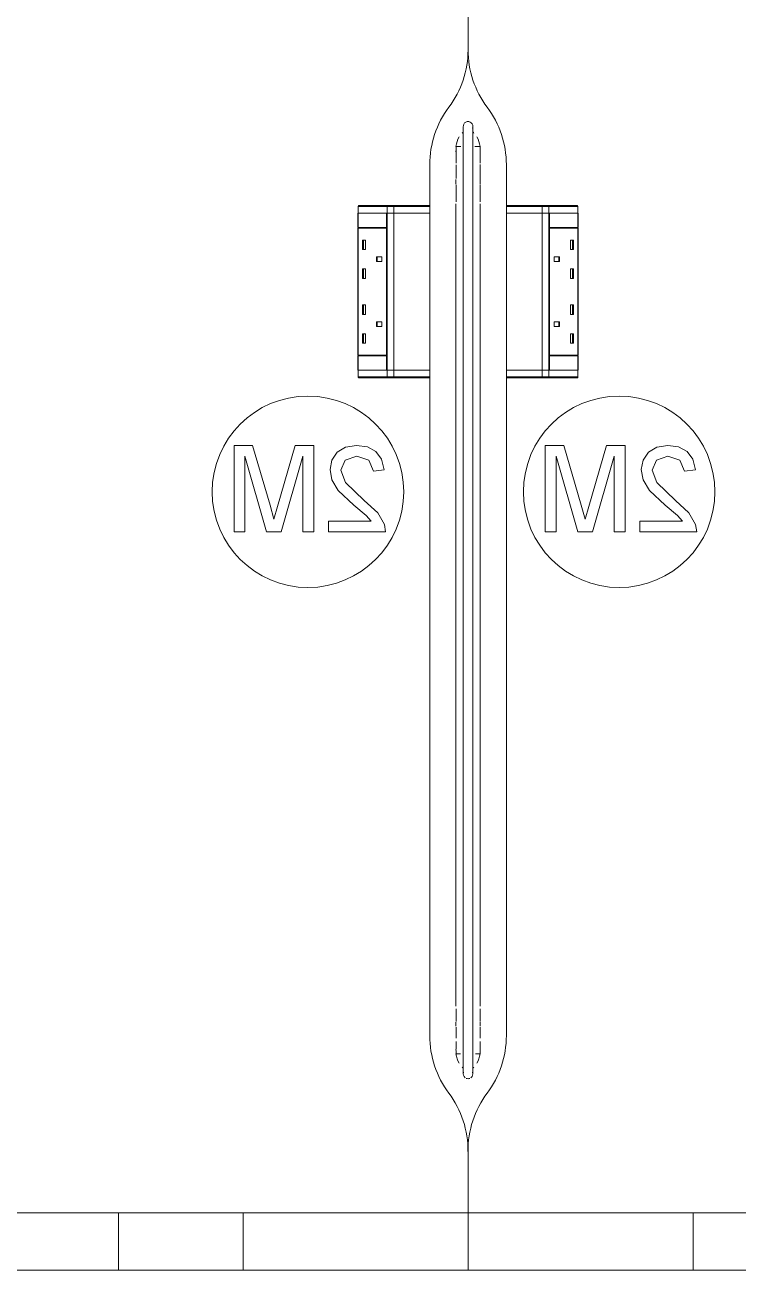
# Model space of a CAD drawing. Header units: millimetres. Extents: x 79795 to 317870, y -36033 to 97293.
# Drawn here: x 201013 to 201758, y 30008 to 31309 of the extents above; entities that cross this region are included whole.
import ezdxf

# ---------------------------------------------------------------- set-up
doc = ezdxf.new("R2010")
doc.units = ezdxf.units.MM
doc.header["$MEASUREMENT"] = 0
doc.layers.add('I-FURN', color=8, linetype='CONTINUOUS', lineweight=9)

msp = doc.modelspace()

# ---------------------------------------------------------------- linework, layer by layer
at = {"layer": 'I-FURN'}
for p, q in [((201475.8, 31283.3), (201475.8, 31408.3)), ((201475.8, 31408.3), (201475.8, 31283.3)), ((201475.8, 31408.3), (201475.8, 31283.3)), ((201475.8, 31283.3), (201475.8, 31408.3)), ((201470.8, 31203.3), (201470.8, 31203.3)), ((201470.8, 31203.3), (201470.8, 31203.1)), ((201470.8, 31203.1), (201470.8, 31202.7)), ((201470.8, 31202.7), (201470.8, 31202.3)), ((201470.8, 31202.3), (201470.8, 31201.7)), ((201470.8, 31201.7), (201470.8, 31201)), ((201470.8, 31201), (201470.8, 31200.2)), ((201470.8, 31200.2), (201470.8, 31199.2)), ((201470.8, 31199.2), (201470.8, 31198.1)), ((201470.8, 31198.1), (201470.8, 31196.9)), ((201480.8, 31203.2), (201480.8, 31203.3)), ((201480.8, 31203.3), (201480.8, 31203.3)), ((201480.8, 31203), (201480.8, 31203.2)), ((201480.8, 31202.6), (201480.8, 31203)), ((201480.8, 31202.1), (201480.8, 31202.6)), ((201480.8, 31201.5), (201480.8, 31202.1)), ((201480.8, 31200.8), (201480.8, 31201.5)), ((201480.8, 31199.9), (201480.8, 31200.8)), ((201480.8, 31198.9), (201480.8, 31199.9)), ((201480.8, 31197.8), (201480.8, 31198.9)), ((201480.8, 31196.6), (201480.8, 31197.8)), ((201470.8, 31196.9), (201470.8, 31195.6)), ((201470.8, 31195.6), (201470.8, 31194.2)), ((201470.8, 31194.2), (201470.8, 31192.6)), ((201470.8, 31192.6), (201470.8, 31191)), ((201470.8, 31191), (201470.8, 31189.2)), ((201470.8, 31189.2), (201470.8, 31187.3)), ((201470.8, 31187.3), (201470.8, 31185.3)), ((201470.8, 31185.3), (201470.8, 31183.2)), ((201480.8, 31195.2), (201480.8, 31196.6)), ((201480.8, 31193.8), (201480.8, 31195.2)), ((201480.8, 31192.2), (201480.8, 31193.8)), ((201480.8, 31190.5), (201480.8, 31192.2)), ((201480.8, 31188.7), (201480.8, 31190.5)), ((201480.8, 31186.8), (201480.8, 31188.7)), ((201480.8, 31184.8), (201480.8, 31186.8)), ((201480.8, 31182.7), (201480.8, 31184.8)), ((201463.2, 31176.8), (201463.2, 31177.8)), ((201468.4, 31182.4), (201463.3, 31182.4)), ((201463.3, 31164.8), (201463.3, 31182.4)), ((201470.8, 31183.2), (201470.8, 31181.1)), ((201470.8, 31181.1), (201470.8, 31178.8)), ((201470.8, 31178.8), (201470.8, 31176.4)), ((201470.8, 31176.4), (201470.8, 31174)), ((201470.8, 31174), (201470.8, 31171.4)), ((201480.8, 31180.5), (201480.8, 31182.7)), ((201480.8, 31178.2), (201480.8, 31180.5)), ((201480.8, 31175.8), (201480.8, 31178.2)), ((201480.8, 31173.3), (201480.8, 31175.8)), ((201480.8, 31170.7), (201480.8, 31173.3)), ((201488.3, 31182.4), (201483, 31182.4)), ((201488.3, 31182.4), (201488.3, 31164.8)), ((201488.3, 31177.8), (201488.3, 31176.8)), ((201435.8, 31119.6), (201435.8, 31163.3)), ((201435.8, 31163.3), (201435.8, 31119.6)), ((201463.3, 31148.7), (201463.3, 31163)), ((201470.8, 31171.4), (201470.8, 31168.8)), ((201470.8, 31168.8), (201470.8, 31166.1)), ((201470.8, 31166.1), (201470.8, 31163.4)), ((201470.8, 31163.4), (201470.8, 31160.6)), ((201470.8, 31160.6), (201470.8, 31157.7)), ((201480.8, 31168.1), (201480.8, 31170.7)), ((201480.8, 31165.4), (201480.8, 31168.1)), ((201480.8, 31162.6), (201480.8, 31165.4)), ((201480.8, 31159.8), (201480.8, 31162.6)), ((201480.8, 31156.9), (201480.8, 31159.8)), ((201488.3, 31163.5), (201488.3, 31147.7)), ((201515.8, 31163.3), (201515.8, 31119.6)), ((201515.8, 31119.6), (201515.8, 31163.3)), ((201463.2, 31142.9), (201463.2, 31147.8)), ((201470.8, 31157.7), (201470.8, 31154.7)), ((201470.8, 31154.7), (201470.8, 31151.7)), ((201470.8, 31151.7), (201470.8, 31148.7)), ((201470.8, 31148.7), (201470.8, 31145.6)), ((201480.8, 31153.9), (201480.8, 31156.9)), ((201480.8, 31150.9), (201480.8, 31153.9)), ((201480.8, 31147.9), (201480.8, 31150.9)), ((201480.8, 31144.8), (201480.8, 31147.9)), ((201488.3, 31147.8), (201488.3, 31142.9)), ((201463.3, 31124.5), (201463.3, 31142.2)), ((201470.8, 31145.6), (201470.8, 31142.5)), ((201470.8, 31142.5), (201470.8, 31139.3)), ((201470.8, 31139.3), (201470.8, 31136.2)), ((201470.8, 31136.2), (201470.8, 31133)), ((201470.8, 31133), (201470.8, 31129.8)), ((201480.8, 31141.6), (201480.8, 31144.8)), ((201480.8, 31138.5), (201480.8, 31141.6)), ((201480.8, 31135.3), (201480.8, 31138.5)), ((201480.8, 31132.1), (201480.8, 31135.3)), ((201488.3, 31142.2), (201488.3, 31124.5)), ((201361.3, 31120.4), (201361.3, 31120.4)), ((201392.2, 31120.6), (201361.9, 31120.6)), ((201392.2, 31120.6), (201361.9, 31120.6)), ((201392.2, 31120.6), (201430.8, 31120.6)), ((201397.7, 31120.6), (201392.2, 31120.6)), ((201434.8, 31120.6), (201397.7, 31120.6)), ((201430.8, 31120.6), (201430.8, 31119.6)), ((201430.8, 31120.6), (201434.8, 31120.6)), ((201463.2, 30284.2), (201463.2, 31122.4)), ((201470.8, 31129.8), (201470.8, 31126.5)), ((201470.8, 31126.5), (201470.8, 31123.3)), ((201470.8, 31123.3), (201470.8, 31122.4)), ((201470.8, 31122.4), (201470.8, 30284.2)), ((201480.8, 31128.9), (201480.8, 31132.1)), ((201480.8, 31125.7), (201480.8, 31128.9)), ((201480.8, 31122.4), (201480.8, 31125.7)), ((201480.8, 30284.2), (201480.8, 31122.4)), ((201488.3, 31122.4), (201488.3, 30284.2)), ((201516.8, 31120.6), (201516.8, 31120.6)), ((201553.8, 31120.6), (201516.8, 31120.6)), ((201516.8, 31120.6), (201520.8, 31120.6)), ((201520.8, 31119.6), (201520.8, 31120.6)), ((201520.8, 31120.6), (201559.3, 31120.6)), ((201559.3, 31120.6), (201553.8, 31120.6)), ((201589.6, 31120.6), (201559.3, 31120.6)), ((201589.6, 31120.6), (201559.3, 31120.6)), ((201590.2, 31120.4), (201590.3, 31120.4)), ((201360.7, 31097.6), (201360.7, 31112.6)), ((201360.7, 31112.6), (201390.5, 31112.6)), ((201360.9, 31119.6), (201360.9, 31112.6)), ((201360.9, 31119.6), (201361.1, 31119.6)), ((201360.9, 31119.6), (201360.9, 31112.6)), ((201360.9, 31112.6), (201360.9, 31119.6)), ((201360.9, 31112.6), (201361.1, 31112.6)), ((201360.9, 31112.5), (201360.9, 30948.6)), ((201361.1, 31119.6), (201391.4, 31119.6)), ((201361.1, 31119.6), (201361.1, 31112.6)), ((201361.1, 31112.6), (201391.4, 31112.6)), ((201390.5, 31112.6), (201390.5, 31097.6)), ((201390.7, 31097.6), (201390.7, 31112.5)), ((201390.7, 31112.5), (201391.4, 31112.5)), ((201391.4, 31119.6), (201398.3, 31119.6)), ((201391.4, 31119.6), (201391.4, 31112.6)), ((201391.4, 31112.6), (201398.3, 31112.6)), ((201398.3, 31112.5), (201391.4, 31112.5)), ((201391.4, 31112.5), (201391.4, 30948.6)), ((201398.3, 31119.6), (201435.8, 31119.6)), ((201398.3, 31119.6), (201398.3, 31112.6)), ((201398.3, 31112.6), (201435.8, 31112.6)), ((201435.8, 31112.5), (201398.3, 31112.5)), ((201398.3, 31112.5), (201398.3, 30948.6)), ((201435.8, 31112.6), (201435.8, 31119.6)), ((201435.8, 31119.6), (201435.8, 31112.6)), ((201435.8, 30948.6), (201435.8, 31112.5)), ((201435.8, 31112.5), (201435.8, 30948.6)), ((201515.8, 31119.6), (201515.8, 31112.6)), ((201515.8, 31119.6), (201553.2, 31119.6)), ((201515.8, 31119.6), (201515.8, 31112.6)), ((201515.8, 31112.6), (201553.2, 31112.6)), ((201515.8, 31112.5), (201515.8, 30948.6)), ((201515.8, 30948.6), (201515.8, 31112.5)), ((201553.2, 31112.5), (201515.8, 31112.5)), ((201553.2, 31119.6), (201560.1, 31119.6)), ((201553.2, 31119.6), (201553.2, 31112.6)), ((201553.2, 31112.6), (201560.1, 31112.6)), ((201553.2, 30948.6), (201553.2, 31112.5)), ((201560.1, 31112.5), (201553.2, 31112.5)), ((201561, 31112.6), (201558.5, 31112.6)), ((201560.1, 31119.6), (201590.4, 31119.6)), ((201560.1, 31119.6), (201560.1, 31112.6)), ((201560.1, 31112.6), (201590.4, 31112.6)), ((201560.1, 30948.6), (201560.1, 31112.5)), ((201560.1, 31112.5), (201560.8, 31112.5)), ((201560.8, 31112.5), (201560.8, 31097.6)), ((201561, 31097.6), (201561, 31112.6)), ((201561, 31112.6), (201590.8, 31112.6)), ((201590.4, 31119.6), (201590.6, 31119.6)), ((201590.4, 31119.6), (201590.4, 31112.6)), ((201590.4, 31112.6), (201590.6, 31112.6)), ((201590.6, 31112.6), (201590.6, 31119.6)), ((201590.6, 31112.6), (201590.6, 31119.6)), ((201590.6, 31112.6), (201590.6, 31119.6)), ((201590.6, 30948.6), (201590.6, 31112.5)), ((201590.8, 31112.6), (201590.8, 31097.6)), ((201390.5, 31097.6), (201360.7, 31097.6)), ((201360.7, 31097.1), (201390.5, 31097.1)), ((201360.7, 30964.1), (201360.7, 31097.1)), ((201361.1, 31097.1), (201361.1, 31097.6)), ((201390.5, 31097.1), (201390.5, 30964.1)), ((201390.7, 30964.1), (201390.7, 31097.1)), ((201560.8, 31097.1), (201560.8, 30964.1)), ((201590.8, 31097.6), (201561, 31097.6)), ((201561, 30964.1), (201561, 31097.1)), ((201590.8, 31097.1), (201561, 31097.1)), ((201590.4, 31097.6), (201590.4, 31097.1)), ((201590.8, 31097.1), (201590.8, 30964.1)), ((201365.7, 31084.5), (201365.7, 31074.5)), ((201365.7, 31084.5), (201368.6, 31084.5)), ((201366.5, 31084.5), (201366.5, 31074.5)), ((201368.6, 31084.5), (201368.6, 31074.5)), ((201585.8, 31084.5), (201582.9, 31084.5)), ((201582.9, 31074.5), (201582.9, 31084.5)), ((201585, 31074.5), (201585, 31084.5)), ((201585.8, 31074.5), (201585.8, 31084.5)), ((201365.7, 31074.5), (201368.6, 31074.5)), ((201585.8, 31074.5), (201582.9, 31074.5)), ((201380.1, 31067), (201380.1, 31062)), ((201385.8, 31067), (201380.1, 31067)), ((201380.1, 31062), (201385.8, 31062)), ((201380.8, 31067), (201380.8, 31062)), ((201385.8, 31062), (201385.8, 31067)), ((201571.4, 31067), (201565.7, 31067)), ((201565.7, 31062), (201565.7, 31067)), ((201571.4, 31062), (201565.7, 31062)), ((201570.7, 31062), (201570.7, 31067)), ((201571.4, 31062), (201571.4, 31067)), ((201365.7, 31054.5), (201365.7, 31044.5)), ((201365.7, 31054.5), (201368.6, 31054.5)), ((201365.7, 31044.5), (201368.6, 31044.5)), ((201366.5, 31054.5), (201366.5, 31044.5)), ((201368.6, 31054.5), (201368.6, 31044.5)), ((201585.8, 31054.5), (201582.9, 31054.5)), ((201582.9, 31044.5), (201582.9, 31054.5)), ((201585.8, 31044.5), (201582.9, 31044.5)), ((201585, 31044.5), (201585, 31054.5)), ((201585.8, 31044.5), (201585.8, 31054.5)), ((201365.7, 31016.7), (201365.7, 31006.7)), ((201365.7, 31016.7), (201368.6, 31016.7)), ((201366.5, 31016.7), (201366.5, 31006.7)), ((201368.6, 31016.7), (201368.6, 31006.7)), ((201585.8, 31016.7), (201582.9, 31016.7)), ((201582.9, 31006.7), (201582.9, 31016.7)), ((201585, 31006.7), (201585, 31016.7)), ((201585.8, 31006.7), (201585.8, 31016.7)), ((201365.7, 31006.7), (201368.6, 31006.7)), ((201585.8, 31006.7), (201582.9, 31006.7)), ((201380.1, 30999.2), (201380.1, 30994.2)), ((201380.1, 30999.2), (201385.8, 30999.2)), ((201380.1, 30994.2), (201385.8, 30994.2)), ((201380.8, 30999.2), (201380.8, 30994.2)), ((201385.8, 30999.2), (201385.8, 30994.2)), ((201565.7, 30999.2), (201565.7, 30994.2)), ((201571.4, 30999.2), (201565.7, 30999.2)), ((201565.7, 30994.2), (201571.4, 30994.2)), ((201570.7, 30994.2), (201570.7, 30999.2)), ((201571.4, 30994.2), (201571.4, 30999.2)), ((201365.7, 30986.7), (201365.7, 30976.7)), ((201365.7, 30986.7), (201368.6, 30986.7)), ((201365.7, 30976.7), (201368.6, 30976.7)), ((201366.5, 30986.7), (201366.5, 30976.7)), ((201368.6, 30986.7), (201368.6, 30976.7)), ((201585.8, 30986.7), (201582.9, 30986.7)), ((201582.9, 30976.7), (201582.9, 30986.7)), ((201585.8, 30976.7), (201582.9, 30976.7)), ((201585, 30976.7), (201585, 30986.7)), ((201585.8, 30976.7), (201585.8, 30986.7)), ((201360.7, 30964.1), (201390.5, 30964.1)), ((201361.1, 30963.6), (201361.1, 30964.1)), ((201590.8, 30964.1), (201561, 30964.1)), ((201590.4, 30964.1), (201590.4, 30963.6)), ((201360.7, 30963.6), (201390.5, 30963.6)), ((201360.7, 30948.6), (201360.7, 30963.6)), ((201390.5, 30963.6), (201390.5, 30948.6)), ((201390.7, 30948.6), (201390.7, 30963.6)), ((201560.8, 30963.6), (201560.8, 30948.6)), ((201561, 30948.6), (201561, 30963.6)), ((201561, 30963.6), (201590.8, 30963.6)), ((201590.8, 30963.6), (201590.8, 30948.6)), ((201390.5, 30948.6), (201360.7, 30948.6)), ((201360.9, 30948.5), (201360.9, 30941.5)), ((201361.1, 30948.5), (201360.9, 30948.5)), ((201360.9, 30948.5), (201360.9, 30941.5)), ((201360.9, 30948.5), (201360.9, 30941.5)), ((201361.1, 30941.5), (201360.9, 30941.5)), ((201361.1, 30941.5), (201361.1, 30948.5)), ((201391.4, 30948.5), (201361.1, 30948.5)), ((201391.4, 30941.5), (201361.1, 30941.5)), ((201361.3, 30940.7), (201361.3, 30940.8)), ((201361.9, 30940.5), (201392.2, 30940.5)), ((201361.9, 30940.5), (201392.2, 30940.5)), ((201390.5, 30948.6), (201393, 30948.6)), ((201391.4, 30948.6), (201390.7, 30948.6)), ((201391.4, 30948.6), (201398.3, 30948.6)), ((201391.4, 30941.5), (201391.4, 30948.5)), ((201398.3, 30948.5), (201391.4, 30948.5)), ((201398.3, 30941.5), (201391.4, 30941.5)), ((201430.8, 30940.5), (201392.2, 30940.5)), ((201392.2, 30940.5), (201397.7, 30940.5)), ((201397.7, 30940.5), (201434.8, 30940.5)), ((201398.3, 30948.6), (201435.8, 30948.6)), ((201398.3, 30941.5), (201398.3, 30948.5)), ((201435.8, 30948.5), (201398.3, 30948.5)), ((201435.8, 30941.5), (201398.3, 30941.5)), ((201430.8, 30941.5), (201430.8, 30940.5)), ((201434.8, 30940.5), (201430.8, 30940.5)), ((201434.8, 30940.5), (201434.8, 30940.5)), ((201435.8, 30941.5), (201435.8, 30948.5)), ((201435.8, 30941.5), (201435.8, 30948.5)), ((201435.8, 30253.3), (201435.8, 30941.5)), ((201435.8, 30941.5), (201435.8, 30253.3)), ((201515.8, 30948.6), (201553.2, 30948.6)), ((201515.8, 30948.5), (201515.8, 30941.5)), ((201515.8, 30941.5), (201515.8, 30948.5)), ((201553.2, 30948.5), (201515.8, 30948.5)), ((201515.8, 30941.5), (201515.8, 30253.3)), ((201515.8, 30253.3), (201515.8, 30941.5)), ((201553.2, 30941.5), (201515.8, 30941.5)), ((201520.8, 30940.5), (201516.8, 30940.5)), ((201516.8, 30940.5), (201553.8, 30940.5)), ((201520.8, 30940.5), (201520.8, 30941.5)), ((201559.3, 30940.5), (201520.8, 30940.5)), ((201553.2, 30948.6), (201560.1, 30948.6)), ((201553.2, 30941.5), (201553.2, 30948.5)), ((201560.1, 30948.5), (201553.2, 30948.5)), ((201560.1, 30941.5), (201553.2, 30941.5)), ((201553.8, 30940.5), (201559.3, 30940.5)), ((201559.3, 30940.5), (201589.6, 30940.5)), ((201559.3, 30940.5), (201589.6, 30940.5)), ((201560.8, 30948.6), (201560.1, 30948.6)), ((201560.1, 30941.5), (201560.1, 30948.5)), ((201590.4, 30948.5), (201560.1, 30948.5)), ((201590.4, 30941.5), (201560.1, 30941.5)), ((201590.8, 30948.6), (201561, 30948.6)), ((201590.3, 30940.8), (201590.2, 30940.7)), ((201590.4, 30941.5), (201590.4, 30948.5)), ((201590.6, 30948.5), (201590.4, 30948.5)), ((201590.6, 30941.5), (201590.4, 30941.5)), ((201590.6, 30941.5), (201590.6, 30948.5)), ((201590.6, 30941.5), (201590.6, 30948.5)), ((201590.6, 30948.5), (201590.6, 30941.5)), ((201250.8, 30870), (201231.4, 30870)), ((201231.4, 30870), (201231.4, 30779.6)), ((201269, 30807.4), (201250.8, 30870)), ((201295.3, 30870), (201276.8, 30806.3)), ((201314.7, 30870), (201295.3, 30870)), ((201314.7, 30779.6), (201314.7, 30870)), ((201339.1, 30862.8), (201333.5, 30854.7)), ((201347.9, 30868.2), (201339.1, 30862.8)), ((201359.3, 30870), (201347.9, 30868.2)), ((201370.7, 30868.4), (201359.3, 30870)), ((201379.5, 30863.5), (201370.7, 30868.4)), ((201385.4, 30855.5), (201379.5, 30863.5)), ((201575.8, 30870), (201556.4, 30870)), ((201556.4, 30870), (201556.4, 30779.6)), ((201594, 30807.4), (201575.8, 30870)), ((201620.3, 30870), (201601.8, 30806.3)), ((201639.7, 30870), (201620.3, 30870)), ((201639.7, 30779.6), (201639.7, 30870)), ((201664.1, 30862.8), (201658.5, 30854.7)), ((201672.9, 30868.2), (201664.1, 30862.8)), ((201684.3, 30870), (201672.9, 30868.2)), ((201695.7, 30868.4), (201684.3, 30870)), ((201704.5, 30863.5), (201695.7, 30868.4)), ((201710.4, 30855.5), (201704.5, 30863.5)), ((201242.7, 30779.6), (201242.7, 30858.7)), ((201242.7, 30858.7), (201265.4, 30779.6)), ((201280.7, 30779.6), (201303.4, 30858.7)), ((201303.4, 30858.7), (201303.4, 30779.6)), ((201333.5, 30854.7), (201331.7, 30844.8)), ((201343, 30844.1), (201347.6, 30854.5)), ((201347.6, 30854.5), (201359.6, 30858.7)), ((201359.6, 30858.7), (201372.1, 30854.6)), ((201372.1, 30854.6), (201376.9, 30843.2)), ((201388.2, 30844.6), (201385.4, 30855.5)), ((201567.7, 30779.6), (201567.7, 30858.7)), ((201567.7, 30858.7), (201590.4, 30779.6)), ((201605.7, 30779.6), (201628.4, 30858.7)), ((201628.4, 30858.7), (201628.4, 30779.6)), ((201658.5, 30854.7), (201656.7, 30844.8)), ((201668, 30844.1), (201672.6, 30854.5)), ((201672.6, 30854.5), (201684.6, 30858.7)), ((201684.6, 30858.7), (201697.1, 30854.6)), ((201697.1, 30854.6), (201701.9, 30843.2)), ((201713.2, 30844.6), (201710.4, 30855.5)), ((201331.7, 30844.8), (201333.7, 30834.1)), ((201333.7, 30834.1), (201340.3, 30823)), ((201347.8, 30831.3), (201343, 30844.1)), ((201376.9, 30843.2), (201388.2, 30844.6)), ((201656.7, 30844.8), (201658.7, 30834.1)), ((201658.7, 30834.1), (201665.3, 30823)), ((201672.8, 30831.3), (201668, 30844.1)), ((201701.9, 30843.2), (201713.2, 30844.6)), ((201340.3, 30823), (201356.5, 30807.5)), ((201367.4, 30812.5), (201347.8, 30831.3)), ((201665.3, 30823), (201681.5, 30807.5)), ((201692.4, 30812.5), (201672.8, 30831.3)), ((201356.5, 30807.5), (201369.5, 30796.7)), ((201381.5, 30799.4), (201367.4, 30812.5)), ((201681.5, 30807.5), (201694.5, 30796.7)), ((201706.5, 30799.4), (201692.4, 30812.5)), ((201273, 30793), (201269, 30807.4)), ((201276.8, 30806.3), (201273, 30793)), ((201369.5, 30796.7), (201374.6, 30790.9)), ((201388.4, 30787.4), (201381.5, 30799.4)), ((201598, 30793), (201594, 30807.4)), ((201601.8, 30806.3), (201598, 30793)), ((201694.5, 30796.7), (201699.6, 30790.9)), ((201713.4, 30787.4), (201706.5, 30799.4)), ((201330.2, 30790.9), (201330.2, 30779.6)), ((201374.6, 30790.9), (201330.2, 30790.9)), ((201389.6, 30779.6), (201388.4, 30787.4)), ((201655.2, 30790.9), (201655.2, 30779.6)), ((201699.6, 30790.9), (201655.2, 30790.9)), ((201714.6, 30779.6), (201713.4, 30787.4)), ((201231.4, 30779.6), (201242.7, 30779.6)), ((201265.4, 30779.6), (201280.7, 30779.6)), ((201303.4, 30779.6), (201314.7, 30779.6)), ((201330.2, 30779.6), (201389.6, 30779.6)), ((201556.4, 30779.6), (201567.7, 30779.6)), ((201590.4, 30779.6), (201605.7, 30779.6)), ((201628.4, 30779.6), (201639.7, 30779.6)), ((201655.2, 30779.6), (201714.6, 30779.6)), ((201463.3, 30268), (201463.3, 30281.3)), ((201470.8, 30284.2), (201470.8, 30281.4)), ((201470.8, 30281.4), (201470.8, 30278.6)), ((201470.8, 30278.6), (201470.8, 30275.7)), ((201470.8, 30275.7), (201470.8, 30272.9)), ((201480.8, 30283.5), (201480.8, 30284.2)), ((201480.8, 30280.6), (201480.8, 30283.5)), ((201480.8, 30277.8), (201480.8, 30280.6)), ((201480.8, 30275), (201480.8, 30277.8)), ((201480.8, 30272.2), (201480.8, 30275)), ((201488.3, 30281.3), (201488.3, 30268)), ((201463.2, 30263.1), (201463.2, 30267.2)), ((201463.3, 30250.8), (201463.3, 30262.3)), ((201470.8, 30272.9), (201470.8, 30270.1)), ((201470.8, 30270.1), (201470.8, 30267.4)), ((201470.8, 30267.4), (201470.8, 30264.6)), ((201470.8, 30264.6), (201470.8, 30261.9)), ((201470.8, 30261.9), (201470.8, 30259.3)), ((201480.8, 30269.4), (201480.8, 30272.2)), ((201480.8, 30266.6), (201480.8, 30269.4)), ((201480.8, 30263.9), (201480.8, 30266.6)), ((201480.8, 30261.2), (201480.8, 30263.9)), ((201480.8, 30258.5), (201480.8, 30261.2)), ((201488.3, 30267.2), (201488.3, 30263.1)), ((201488.3, 30262.3), (201488.3, 30250.8)), ((201470.8, 30259.3), (201470.8, 30256.6)), ((201470.8, 30256.6), (201470.8, 30254)), ((201470.8, 30254), (201470.8, 30251.5)), ((201470.8, 30251.5), (201470.8, 30249)), ((201470.8, 30249), (201470.8, 30246.6)), ((201480.8, 30255.9), (201480.8, 30258.5)), ((201480.8, 30253.3), (201480.8, 30255.9)), ((201480.8, 30250.8), (201480.8, 30253.3)), ((201480.8, 30248.3), (201480.8, 30250.8)), ((201480.8, 30245.9), (201480.8, 30248.3)), ((201463.2, 30238), (201463.2, 30238.9)), ((201463.3, 30239.2), (201463.3, 30247.3)), ((201463.3, 30234.2), (201463.3, 30237.7)), ((201470.8, 30246.6), (201470.8, 30244.2)), ((201470.8, 30244.2), (201470.8, 30241.9)), ((201470.8, 30241.9), (201470.8, 30239.6)), ((201470.8, 30239.6), (201470.8, 30237.5)), ((201470.8, 30237.5), (201470.8, 30235.4)), ((201470.8, 30235.4), (201470.8, 30233.4)), ((201480.8, 30243.6), (201480.8, 30245.9)), ((201480.8, 30241.3), (201480.8, 30243.6)), ((201480.8, 30239.1), (201480.8, 30241.3)), ((201480.8, 30236.9), (201480.8, 30239.1)), ((201480.8, 30234.8), (201480.8, 30236.9)), ((201488.3, 30247.3), (201488.3, 30239.2)), ((201488.3, 30238.9), (201488.3, 30238)), ((201488.3, 30237.7), (201488.3, 30234.2)), ((201463.3, 30234.2), (201467.8, 30234.2)), ((201470.8, 30233.4), (201470.8, 30231.4)), ((201470.8, 30231.4), (201470.8, 30229.6)), ((201470.8, 30229.6), (201470.8, 30227.8)), ((201470.8, 30227.8), (201470.8, 30226.1)), ((201470.8, 30226.1), (201470.8, 30224.6)), ((201470.8, 30224.6), (201470.8, 30223.1)), ((201470.8, 30223.1), (201470.8, 30221.7)), ((201480.8, 30232.8), (201480.8, 30234.8)), ((201480.8, 30230.9), (201480.8, 30232.8)), ((201480.8, 30229.1), (201480.8, 30230.9)), ((201480.8, 30227.4), (201480.8, 30229.1)), ((201480.8, 30225.7), (201480.8, 30227.4)), ((201480.8, 30224.2), (201480.8, 30225.7)), ((201480.8, 30222.7), (201480.8, 30224.2)), ((201480.8, 30221.3), (201480.8, 30222.7)), ((201483.7, 30234.2), (201488.3, 30234.2)), ((201470.8, 30221.7), (201470.8, 30220.4)), ((201470.8, 30220.4), (201470.8, 30219.2)), ((201470.8, 30219.2), (201470.8, 30218.1)), ((201470.8, 30218.1), (201470.8, 30217.2)), ((201470.8, 30217.2), (201470.8, 30216.3)), ((201470.8, 30216.3), (201470.8, 30215.5)), ((201470.8, 30215.5), (201470.8, 30214.9)), ((201470.8, 30214.9), (201470.8, 30214.4)), ((201470.8, 30214.4), (201470.8, 30213.9)), ((201470.8, 30213.9), (201470.8, 30213.6)), ((201470.8, 30213.6), (201470.8, 30213.4)), ((201470.8, 30213.4), (201470.8, 30213.3)), ((201470.8, 30213.3), (201470.8, 30213.3)), ((201480.8, 30220.1), (201480.8, 30221.3)), ((201480.8, 30218.9), (201480.8, 30220.1)), ((201480.8, 30217.9), (201480.8, 30218.9)), ((201480.8, 30216.9), (201480.8, 30217.9)), ((201480.8, 30216.1), (201480.8, 30216.9)), ((201480.8, 30215.4), (201480.8, 30216.1)), ((201480.8, 30214.7), (201480.8, 30215.4)), ((201480.8, 30214.2), (201480.8, 30214.7)), ((201480.8, 30213.8), (201480.8, 30214.2)), ((201480.8, 30213.6), (201480.8, 30213.8)), ((201480.8, 30213.4), (201480.8, 30213.6)), ((201480.8, 30213.3), (201480.8, 30213.4)), ((201475.8, 30008.3), (201475.8, 30132.2)), ((201475.8, 30132.2), (201475.8, 30008.3)), ((201475.8, 30132.2), (201475.8, 30008.3)), ((201475.8, 30008.3), (201475.8, 30132.2)), ((200675.8, 30068.3), (201110.8, 30068.3)), ((202235.8, 30068.3), (200715.8, 30068.3)), ((201110.8, 30068.3), (201240.8, 30068.3)), ((201110.8, 30008.3), (201110.8, 30068.3)), ((201110.8, 30008.3), (201110.8, 30068.3)), ((201240.8, 30068.3), (201710.8, 30068.3)), ((201240.8, 30008.3), (201240.8, 30068.3)), ((201240.8, 30008.3), (201240.8, 30068.3)), ((201710.8, 30068.3), (201841.1, 30068.3)), ((201710.8, 30008.3), (201710.8, 30068.3)), ((201710.8, 30008.3), (201710.8, 30068.3)), ((200675.8, 30008.3), (201475.8, 30008.3)), ((201475.8, 30008.3), (200675.8, 30008.3)), ((201110.8, 30008.3), (200675.8, 30008.3)), ((200715.8, 30008.3), (202235.8, 30008.3)), ((201240.8, 30008.3), (201110.8, 30008.3)), ((201710.8, 30008.3), (201240.8, 30008.3)), ((201475.8, 30008.3), (202275.8, 30008.3)), ((202275.8, 30008.3), (201475.8, 30008.3)), ((201841.1, 30008.3), (201710.8, 30008.3))]:
    msp.add_line(p, q, dxfattribs=at)
at = {"layer": 'I-FURN', "flags": 128}
for points in [[(201360.9, 31119.6), (201360.9, 31119.7), (201360.9, 31119.7), (201360.9, 31119.7), (201360.9, 31119.8), (201360.9, 31119.8), (201361, 31119.9), (201361, 31119.9), (201361, 31119.9), (201361, 31120), (201361, 31120), (201361, 31120.1), (201361, 31120.1), (201361.1, 31120.1)], [(201397.7, 31120.6), (201397.6, 31120.6), (201397.5, 31120.6), (201397.3, 31120.6), (201397.2, 31120.6), (201397, 31120.6), (201396.9, 31120.6), (201396.7, 31120.6), (201396.6, 31120.6), (201396.4, 31120.6), (201396.3, 31120.6), (201396.1, 31120.6), (201396, 31120.6), (201395.8, 31120.6), (201395.6, 31120.6), (201395.5, 31120.6), (201395.3, 31120.6), (201395.2, 31120.6), (201395, 31120.6), (201394.8, 31120.6), (201394.7, 31120.6), (201394.5, 31120.6), (201394.4, 31120.6), (201394.2, 31120.6), (201394.1, 31120.6), (201393.9, 31120.6), (201393.8, 31120.6), (201393.6, 31120.6), (201393.5, 31120.6), (201393.4, 31120.6), (201393.2, 31120.6), (201393.1, 31120.6), (201393, 31120.6), (201392.8, 31120.6), (201392.7, 31120.6), (201392.6, 31120.6), (201392.5, 31120.6), (201392.4, 31120.6), (201392.3, 31120.6), (201392.2, 31120.6)], [(201434.8, 31120.6), (201434.5, 31120.6), (201434.1, 31120.6), (201433.5, 31120.6), (201432.8, 31120.6), (201432, 31120.6), (201431.1, 31120.6), (201430, 31120.6), (201428.8, 31120.6), (201427.4, 31120.6), (201426, 31120.6), (201424.4, 31120.6), (201422.7, 31120.6), (201420.9, 31120.6), (201419, 31120.6), (201416.9, 31120.6), (201414.8, 31120.6), (201412.5, 31120.6), (201410.1, 31120.6), (201407.7, 31120.6), (201405.1, 31120.6), (201402.5, 31120.6), (201399.8, 31120.6), (201397.7, 31120.6)], [(201430.8, 31120.6), (201430.9, 31120.6), (201431.1, 31120.6), (201431.2, 31120.6), (201431.4, 31120.6), (201431.6, 31120.6), (201431.7, 31120.6), (201431.9, 31120.6), (201432, 31120.6), (201432.2, 31120.6), (201432.3, 31120.6), (201432.5, 31120.6), (201432.6, 31120.6), (201432.8, 31120.6), (201432.9, 31120.6), (201433, 31120.6), (201433.2, 31120.6), (201433.3, 31120.6), (201433.4, 31120.6), (201433.5, 31120.6), (201433.6, 31120.6), (201433.7, 31120.6), (201433.9, 31120.6), (201434, 31120.6), (201434, 31120.6), (201434.1, 31120.6), (201434.2, 31120.6), (201434.3, 31120.6), (201434.4, 31120.6), (201434.4, 31120.6), (201434.5, 31120.6), (201434.6, 31120.6), (201434.6, 31120.6), (201434.6, 31120.6), (201434.7, 31120.6), (201434.7, 31120.6), (201434.7, 31120.6), (201434.8, 31120.6), (201434.8, 31120.6), (201434.8, 31120.6)], [(201434.8, 31120.6), (201434.8, 31120.6), (201434.8, 31120.6), (201434.9, 31120.6), (201434.9, 31120.6), (201435, 31120.6), (201435, 31120.6), (201435, 31120.6), (201435.1, 31120.6), (201435.1, 31120.6), (201435.2, 31120.5), (201435.2, 31120.5), (201435.2, 31120.5), (201435.3, 31120.5), (201435.3, 31120.5), (201435.3, 31120.4), (201435.4, 31120.4), (201435.4, 31120.4), (201435.4, 31120.4), (201435.5, 31120.3), (201435.5, 31120.3), (201435.5, 31120.3), (201435.5, 31120.3), (201435.6, 31120.2), (201435.6, 31120.2), (201435.6, 31120.2), (201435.6, 31120.1), (201435.7, 31120.1), (201435.7, 31120.1), (201435.7, 31120), (201435.7, 31120), (201435.7, 31119.9), (201435.7, 31119.9), (201435.7, 31119.9), (201435.7, 31119.8), (201435.8, 31119.8), (201435.8, 31119.8), (201435.8, 31119.7), (201435.8, 31119.7), (201435.8, 31119.6), (201435.8, 31119.6)], [(201434.8, 31120.6), (201434.8, 31120.6), (201434.8, 31120.6)], [(201515.8, 31119.6), (201515.8, 31119.7), (201515.8, 31119.7), (201515.8, 31119.7), (201515.8, 31119.8), (201515.8, 31119.8), (201515.8, 31119.9), (201515.8, 31119.9), (201515.8, 31119.9), (201515.8, 31120), (201515.8, 31120), (201515.8, 31120.1), (201515.9, 31120.1), (201515.9, 31120.1), (201515.9, 31120.2), (201515.9, 31120.2), (201515.9, 31120.2), (201516, 31120.3), (201516, 31120.3), (201516, 31120.3), (201516.1, 31120.3), (201516.1, 31120.4), (201516.1, 31120.4), (201516.1, 31120.4), (201516.2, 31120.4), (201516.2, 31120.5), (201516.2, 31120.5), (201516.3, 31120.5), (201516.3, 31120.5), (201516.4, 31120.5), (201516.4, 31120.6), (201516.4, 31120.6), (201516.5, 31120.6), (201516.5, 31120.6), (201516.5, 31120.6), (201516.6, 31120.6), (201516.6, 31120.6), (201516.7, 31120.6), (201516.7, 31120.6), (201516.7, 31120.6), (201516.8, 31120.6)], [(201553.8, 31120.6), (201551, 31120.6), (201548.3, 31120.6), (201545.7, 31120.6), (201543.2, 31120.6), (201540.7, 31120.6), (201538.4, 31120.6), (201536.2, 31120.6), (201534.1, 31120.6), (201532, 31120.6), (201530.1, 31120.6), (201528.3, 31120.6), (201526.7, 31120.6), (201525.1, 31120.6), (201523.7, 31120.6), (201522.4, 31120.6), (201521.2, 31120.6), (201520.2, 31120.6), (201519.3, 31120.6), (201518.5, 31120.6), (201517.8, 31120.6), (201517.3, 31120.6), (201516.9, 31120.6), (201516.8, 31120.6)], [(201516.8, 31120.6), (201516.8, 31120.6), (201516.8, 31120.6), (201516.8, 31120.6), (201516.8, 31120.6), (201516.8, 31120.6), (201516.9, 31120.6), (201516.9, 31120.6), (201517, 31120.6), (201517, 31120.6), (201517.1, 31120.6), (201517.1, 31120.6), (201517.2, 31120.6), (201517.3, 31120.6), (201517.4, 31120.6), (201517.4, 31120.6), (201517.5, 31120.6), (201517.6, 31120.6), (201517.7, 31120.6), (201517.9, 31120.6), (201518, 31120.6), (201518.1, 31120.6), (201518.2, 31120.6), (201518.3, 31120.6), (201518.5, 31120.6), (201518.6, 31120.6), (201518.7, 31120.6), (201518.9, 31120.6), (201519, 31120.6), (201519.2, 31120.6), (201519.3, 31120.6), (201519.5, 31120.6), (201519.6, 31120.6), (201519.8, 31120.6), (201519.9, 31120.6), (201520.1, 31120.6), (201520.2, 31120.6), (201520.4, 31120.6), (201520.5, 31120.6), (201520.7, 31120.6), (201520.8, 31120.6)], [(201559.3, 31120.6), (201559.2, 31120.6), (201559.1, 31120.6), (201559, 31120.6), (201558.9, 31120.6), (201558.8, 31120.6), (201558.7, 31120.6), (201558.6, 31120.6), (201558.4, 31120.6), (201558.3, 31120.6), (201558.2, 31120.6), (201558, 31120.6), (201557.9, 31120.6), (201557.7, 31120.6), (201557.6, 31120.6), (201557.4, 31120.6), (201557.3, 31120.6), (201557.1, 31120.6), (201557, 31120.6), (201556.8, 31120.6), (201556.7, 31120.6), (201556.5, 31120.6), (201556.4, 31120.6), (201556.2, 31120.6), (201556, 31120.6), (201555.9, 31120.6), (201555.7, 31120.6), (201555.6, 31120.6), (201555.4, 31120.6), (201555.2, 31120.6), (201555.1, 31120.6), (201554.9, 31120.6), (201554.8, 31120.6), (201554.6, 31120.6), (201554.5, 31120.6), (201554.3, 31120.6), (201554.2, 31120.6), (201554.1, 31120.6), (201553.9, 31120.6), (201553.8, 31120.6)], [(201590.5, 31120.1), (201590.5, 31120.1), (201590.5, 31120.1), (201590.5, 31120), (201590.5, 31120), (201590.5, 31119.9), (201590.6, 31119.9), (201590.6, 31119.9), (201590.6, 31119.8), (201590.6, 31119.8), (201590.6, 31119.8), (201590.6, 31119.7), (201590.6, 31119.7), (201590.6, 31119.6), (201590.6, 31119.6)], [(201361.1, 30941), (201361, 30941), (201361, 30941.1), (201361, 30941.1), (201361, 30941.1), (201361, 30941.2), (201361, 30941.2), (201361, 30941.3), (201360.9, 30941.3), (201360.9, 30941.3), (201360.9, 30941.4), (201360.9, 30941.4), (201360.9, 30941.5), (201360.9, 30941.5), (201360.9, 30941.5)], [(201392.2, 30940.5), (201392.3, 30940.5), (201392.4, 30940.5), (201392.5, 30940.5), (201392.6, 30940.5), (201392.7, 30940.5), (201392.8, 30940.5), (201393, 30940.5), (201393.1, 30940.5), (201393.2, 30940.5), (201393.4, 30940.5), (201393.5, 30940.5), (201393.6, 30940.5), (201393.8, 30940.5), (201393.9, 30940.5), (201394.1, 30940.5), (201394.2, 30940.5), (201394.4, 30940.5), (201394.5, 30940.5), (201394.7, 30940.5), (201394.8, 30940.5), (201395, 30940.5), (201395.2, 30940.5), (201395.3, 30940.5), (201395.5, 30940.5), (201395.6, 30940.5), (201395.8, 30940.5), (201396, 30940.5), (201396.1, 30940.5), (201396.3, 30940.5), (201396.4, 30940.5), (201396.6, 30940.5), (201396.7, 30940.5), (201396.9, 30940.5), (201397, 30940.5), (201397.2, 30940.5), (201397.3, 30940.5), (201397.5, 30940.5), (201397.6, 30940.5), (201397.7, 30940.5)], [(201397.7, 30940.5), (201400.5, 30940.5), (201403.2, 30940.5), (201405.8, 30940.5), (201408.4, 30940.5), (201410.8, 30940.5), (201413.1, 30940.5), (201415.3, 30940.5), (201417.5, 30940.5), (201419.5, 30940.5), (201421.4, 30940.5), (201423.2, 30940.5), (201424.8, 30940.5), (201426.4, 30940.5), (201427.8, 30940.5), (201429.1, 30940.5), (201430.3, 30940.5), (201431.3, 30940.5), (201432.3, 30940.5), (201433, 30940.5), (201433.7, 30940.5), (201434.2, 30940.5), (201434.6, 30940.5), (201434.8, 30940.5)], [(201434.8, 30940.5), (201434.8, 30940.5), (201434.8, 30940.5), (201434.7, 30940.5), (201434.7, 30940.5), (201434.7, 30940.5), (201434.7, 30940.5), (201434.6, 30940.5), (201434.6, 30940.5), (201434.5, 30940.5), (201434.5, 30940.5), (201434.4, 30940.5), (201434.3, 30940.5), (201434.2, 30940.5), (201434.2, 30940.5), (201434.1, 30940.5), (201434, 30940.5), (201433.9, 30940.5), (201433.8, 30940.5), (201433.7, 30940.5), (201433.6, 30940.5), (201433.4, 30940.5), (201433.3, 30940.5), (201433.2, 30940.5), (201433.1, 30940.5), (201432.9, 30940.5), (201432.8, 30940.5), (201432.7, 30940.5), (201432.5, 30940.5), (201432.4, 30940.5), (201432.2, 30940.5), (201432.1, 30940.5), (201431.9, 30940.5), (201431.8, 30940.5), (201431.6, 30940.5), (201431.4, 30940.5), (201431.3, 30940.5), (201431.1, 30940.5), (201431, 30940.5), (201430.8, 30940.5), (201430.8, 30940.5)], [(201435.8, 30941.5), (201435.8, 30941.5), (201435.8, 30941.4), (201435.8, 30941.4), (201435.8, 30941.3), (201435.7, 30941.3), (201435.7, 30941.3), (201435.7, 30941.2), (201435.7, 30941.2), (201435.7, 30941.2), (201435.7, 30941.1), (201435.7, 30941.1), (201435.7, 30941), (201435.6, 30941), (201435.6, 30941), (201435.6, 30940.9), (201435.6, 30940.9), (201435.5, 30940.9), (201435.5, 30940.8), (201435.5, 30940.8), (201435.5, 30940.8), (201435.4, 30940.8), (201435.4, 30940.7), (201435.4, 30940.7), (201435.3, 30940.7), (201435.3, 30940.7), (201435.3, 30940.6), (201435.2, 30940.6), (201435.2, 30940.6), (201435.2, 30940.6), (201435.1, 30940.6), (201435.1, 30940.6), (201435.1, 30940.5), (201435, 30940.5), (201435, 30940.5), (201434.9, 30940.5), (201434.9, 30940.5), (201434.9, 30940.5), (201434.8, 30940.5), (201434.8, 30940.5), (201434.8, 30940.5)], [(201516.8, 30940.5), (201516.7, 30940.5), (201516.7, 30940.5), (201516.6, 30940.5), (201516.6, 30940.5), (201516.6, 30940.5), (201516.5, 30940.5), (201516.5, 30940.5), (201516.4, 30940.6), (201516.4, 30940.6), (201516.4, 30940.6), (201516.3, 30940.6), (201516.3, 30940.6), (201516.3, 30940.6), (201516.2, 30940.7), (201516.2, 30940.7), (201516.2, 30940.7), (201516.1, 30940.7), (201516.1, 30940.8), (201516.1, 30940.8), (201516, 30940.8), (201516, 30940.8), (201516, 30940.9), (201516, 30940.9), (201515.9, 30940.9), (201515.9, 30941), (201515.9, 30941), (201515.9, 30941), (201515.9, 30941.1), (201515.8, 30941.1), (201515.8, 30941.1), (201515.8, 30941.2), (201515.8, 30941.2), (201515.8, 30941.3), (201515.8, 30941.3), (201515.8, 30941.3), (201515.8, 30941.4), (201515.8, 30941.4), (201515.8, 30941.5), (201515.8, 30941.5), (201515.8, 30941.5)], [(201520.8, 30940.5), (201520.6, 30940.5), (201520.4, 30940.5), (201520.3, 30940.5), (201520.1, 30940.5), (201520, 30940.5), (201519.8, 30940.5), (201519.6, 30940.5), (201519.5, 30940.5), (201519.3, 30940.5), (201519.2, 30940.5), (201519, 30940.5), (201518.9, 30940.5), (201518.8, 30940.5), (201518.6, 30940.5), (201518.5, 30940.5), (201518.4, 30940.5), (201518.2, 30940.5), (201518.1, 30940.5), (201518, 30940.5), (201517.9, 30940.5), (201517.8, 30940.5), (201517.7, 30940.5), (201517.6, 30940.5), (201517.5, 30940.5), (201517.4, 30940.5), (201517.3, 30940.5), (201517.2, 30940.5), (201517.2, 30940.5), (201517.1, 30940.5), (201517, 30940.5), (201517, 30940.5), (201516.9, 30940.5), (201516.9, 30940.5), (201516.8, 30940.5), (201516.8, 30940.5), (201516.8, 30940.5), (201516.8, 30940.5), (201516.8, 30940.5), (201516.8, 30940.5)], [(201516.8, 30940.5), (201516.8, 30940.5), (201516.8, 30940.5)], [(201516.8, 30940.5), (201517, 30940.5), (201517.4, 30940.5), (201518, 30940.5), (201518.7, 30940.5), (201519.5, 30940.5), (201520.4, 30940.5), (201521.5, 30940.5), (201522.7, 30940.5), (201524.1, 30940.5), (201525.5, 30940.5), (201527.1, 30940.5), (201528.8, 30940.5), (201530.6, 30940.5), (201532.6, 30940.5), (201534.6, 30940.5), (201536.8, 30940.5), (201539, 30940.5), (201541.4, 30940.5), (201543.8, 30940.5), (201546.4, 30940.5), (201549, 30940.5), (201551.7, 30940.5), (201553.8, 30940.5)], [(201553.8, 30940.5), (201553.9, 30940.5), (201554.1, 30940.5), (201554.2, 30940.5), (201554.3, 30940.5), (201554.5, 30940.5), (201554.6, 30940.5), (201554.8, 30940.5), (201554.9, 30940.5), (201555.1, 30940.5), (201555.2, 30940.5), (201555.4, 30940.5), (201555.6, 30940.5), (201555.7, 30940.5), (201555.9, 30940.5), (201556, 30940.5), (201556.2, 30940.5), (201556.4, 30940.5), (201556.5, 30940.5), (201556.7, 30940.5), (201556.8, 30940.5), (201557, 30940.5), (201557.1, 30940.5), (201557.3, 30940.5), (201557.4, 30940.5), (201557.6, 30940.5), (201557.7, 30940.5), (201557.9, 30940.5), (201558, 30940.5), (201558.2, 30940.5), (201558.3, 30940.5), (201558.4, 30940.5), (201558.6, 30940.5), (201558.7, 30940.5), (201558.8, 30940.5), (201558.9, 30940.5), (201559, 30940.5), (201559.1, 30940.5), (201559.2, 30940.5), (201559.3, 30940.5)], [(201590.6, 30941.5), (201590.6, 30941.5), (201590.6, 30941.4), (201590.6, 30941.4), (201590.6, 30941.3), (201590.6, 30941.3), (201590.6, 30941.3), (201590.6, 30941.2), (201590.5, 30941.2), (201590.5, 30941.2), (201590.5, 30941.1), (201590.5, 30941.1), (201590.5, 30941), (201590.5, 30941)]]:
    msp.add_lwpolyline(points, dxfattribs=at)
at = {"layer": 'I-FURN'}
for centre, radius, start, end in [((201375.8, 31283.3), 100, 323.1301, 0), ((201375.8, 31283.3), 100, 323.1301, 0), ((201575.8, 31283.3), 100, 180, 216.8699), ((201575.8, 31283.3), 100, 180, 216.8699), ((201535.8, 31163.3), 100, 143.1301, 180), ((201535.8, 31163.3), 100, 143.1301, 180), ((201415.8, 31163.3), 100, 0, 36.8699), ((201415.8, 31163.3), 100, 0, 36.8699), ((201475.8, 31203.3), 5, 338.1748, 186.9152), ((201486.7, 31180.1), 23.6, 149.1436, 174.3336), ((201475.8, 31190.5), 8.51, 125.5405, 136.5486), ((201475.8, 31190.5), 8.51, 43.4514, 54.4595), ((201464.8, 31180.1), 23.6, 5.6664, 30.8564), ((201308.6, 30821.5), 100, 0, 180), ((201633.6, 30821.5), 100, 0, 180), ((201308.6, 30821.5), 100, 180, 0), ((201633.6, 30821.5), 100, 180, 0), ((201535.8, 30253.3), 100, 180, 216.8699), ((201535.8, 30253.3), 100, 180, 216.8699), ((201415.8, 30253.3), 100, 323.1301, 0), ((201415.8, 30253.3), 100, 323.1301, 0), ((201486.7, 30236.6), 23.6, 185.6664, 210.8564), ((201464.8, 30236.6), 23.6, 329.1436, 354.3336), ((201475.8, 30226.2), 8.51, 223.4514, 234.4595), ((201475.8, 30213.3), 5, 158.1748, 232.7249), ((201475.8, 30213.3), 5, 307.2751, 21.8252), ((201475.8, 30226.2), 8.51, 305.5405, 316.5486), ((201475.8, 30213.3), 5, 247.635, 292.365), ((201375.7, 30133.3), 100, 359.3744, 36.8699), ((201375.7, 30133.3), 100, 359.3744, 36.8699), ((201575.8, 30133.3), 100, 143.1301, 180.6256), ((201575.8, 30133.3), 100, 143.1301, 180.6256)]:
    msp.add_arc(centre, radius, start, end, dxfattribs=at)
for centre, major_axis, ratio, start_param, end_param in [((201361.9, 31119.6), (0, 1), 0.819152, 0, 1.570796), ((201392.2, 31119.6), (0, -1), 0.819152, 3.141593, 4.712389), ((201397.7, 31119.6), (0, -1), 0.56467, 1.570796, 3.141593), ((201434.8, 31119.6), (0, -1), 0.998113, 1.570796, 3.141593), ((201516.8, 31119.6), (0, 1), 0.998113, 0, 1.570796), ((201553.8, 31119.6), (0, 1), 0.56467, 0, 1.570796), ((201559.3, 31119.6), (0, 1), 0.819152, 4.712389, 6.283185), ((201589.6, 31119.6), (0, 1), 0.819152, 4.712389, 6.283185), ((201361.9, 30941.5), (0, -1), 0.819152, 4.712389, 6.283185), ((201392.2, 30941.5), (0, -1), 0.819152, 4.712389, 6.283185), ((201397.7, 30941.5), (0, -1), 0.56467, 0, 1.570796), ((201434.8, 30941.5), (0, -1), 0.998113, 0, 1.570796), ((201516.8, 30941.5), (0, 1), 0.998113, 1.570796, 3.141593), ((201553.8, 30941.5), (0, 1), 0.56467, 1.570796, 3.141593), ((201559.3, 30941.5), (0, 1), 0.819152, 3.141593, 4.712389), ((201589.6, 30941.5), (0, -1), 0.819152, 0, 1.570796)]:
    msp.add_ellipse(centre, major_axis=major_axis, ratio=ratio, start_param=start_param, end_param=end_param, dxfattribs=at)

doc.saveas('drawing.dxf')
